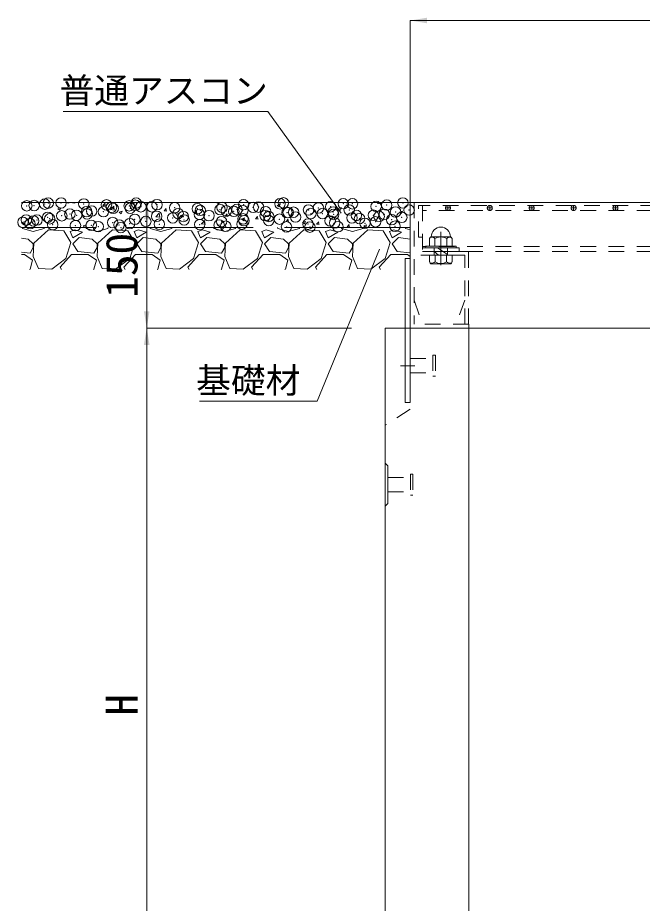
# Model space of a CAD drawing. Units: millimetres at full size. Extents: x 87398 to 114821, y -118528 to -105583.
# Drawn here: x 108032 to 108778, y -115047 to -113989 of the extents above; entities that cross this region are included whole.
import ezdxf
from ezdxf.enums import TextEntityAlignment as Align

# ---------------------------------------------------------------- set-up
doc = ezdxf.new("R2010")
doc.units = ezdxf.units.MM
doc.header["$LTSCALE"] = 25
doc.header["$PDMODE"] = 32
doc.header["$PDSIZE"] = 12.5
for name, pattern in [('CHAIN', [18.5, 12, -1.5, 3.5, -1.5]), ('DASHED', [7.5, 6, -1.5]), ('USER1', [1.35, 0.75, -0.6]), ('USER3', [1.35, 0.75, -0.6])]:
    doc.linetypes.add(name, pattern=pattern)
for name, color, linetype, lineweight in [('BT', 30, 'Continuous', 9), ('グレーチング', 7, 'USER1', 13), ('ハッチング', 7, 'Continuous', 5), ('受枠', 3, 'USER1', 9), ('基礎', 3, 'Continuous', 13), ('寸法線', 7, 'Continuous', 13), ('引出線', 4, 'Continuous', 13), ('本体', 2, 'Continuous', 9), ('ｲﾝｻｰﾄ', 3, 'USER3', 5)]:
    doc.layers.add(name, color=color, linetype=linetype, lineweight=lineweight)
doc.styles.add('ＭＳ ゴシック', font='')
doc.styles.get('ＭＳ ゴシック').set_extended_font_data('MS Gothic')

# ---------------------------------------------------------------- blocks, each defined once
blk = doc.blocks.new('filled_arrow')
at = {"color": 0, "linetype": 'Continuous', "lineweight": -2}
blk.add_solid([(7.5, 1.25), (0, 0), (7.5, -1.25)], dxfattribs=at)

msp = doc.modelspace()

# ---------------------------------------------------------------- linework, layer by layer
at = {"layer": 'BT'}
for p, q in [((108523.83, -114252.56), (108523.83, -114261.69)), ((108548.75, -114250.48), (108525.91, -114250.48)), ((108530.32, -114252.56), (108530.32, -114261.69)), ((108544.34, -114252.56), (108544.34, -114261.69)), ((108550.83, -114252.56), (108550.83, -114261.69)), ((108554.83, -114261.69), (108519.83, -114261.69)), ((108554.83, -114263.63), (108519.83, -114263.63)), ((108545.33, -114271.78), (108533.47, -114263.63)), ((108550.83, -114272.63), (108523.83, -114272.63)), ((108523.83, -114272.63), (108523.83, -114280.25)), ((108534.55, -114272.63), (108529.33, -114268.17)), ((108530.41, -114280.69), (108530.41, -114272.63)), ((108544.25, -114280.69), (108544.25, -114272.63)), ((108550.83, -114272.63), (108550.83, -114280.25)), ((108548.06, -114283.02), (108526.6, -114283.02))]:
    msp.add_line(p, q, dxfattribs=at)
at = {"layer": 'BT', "linetype": 'DASHED'}
for p, q in [((108529.33, -114272.63), (108529.33, -114263.63)), ((108545.33, -114272.63), (108545.33, -114263.63))]:
    msp.add_line(p, q, dxfattribs=at)
at = {"layer": 'BT'}
for centre, radius, start, end in [((108537.33, -114250.48), 11.42, 0, 180), ((108525.91, -114252.56), 2.08, 90, 180), ((108537.33, -114265.23), 14.48, 61.04954, 118.95046), ((108548.75, -114252.56), 2.08, 0, 90), ((108519.83, -114262.69), 1, 90, 180), ((108519.83, -114262.63), 1, 180, 270), ((108554.83, -114262.69), 1, 0, 90), ((108554.83, -114262.63), 1, 270, 0), ((108526.6, -114280.25), 2.77, 180, 270), ((108537.33, -114268.35), 14.15, 240.7011, 299.2989), ((108548.06, -114280.25), 2.77, 270, 0)]:
    msp.add_arc(centre, radius, start, end, dxfattribs=at)
for points in [[(108525.91, -114251.14), (108525.28, -114251.26), (108524.24, -114251.63), (108523.83, -114252.56)], [(108530.32, -114252.56), (108528.9, -114251.62), (108527.37, -114251.05), (108525.91, -114251.14)], [(108544.34, -114252.56), (108545.76, -114251.62), (108547.29, -114251.05), (108548.75, -114251.14)], [(108548.75, -114251.14), (108549.38, -114251.26), (108550.42, -114251.63), (108550.83, -114252.56)], [(108525.91, -114282.1), (108525.28, -114281.99), (108524.05, -114281.8), (108523.83, -114279.73)], [(108530.41, -114280.69), (108528.9, -114281.62), (108527.37, -114282.2), (108525.91, -114282.1)], [(108544.25, -114280.69), (108545.76, -114281.62), (108547.29, -114282.2), (108548.75, -114282.1)], [(108548.75, -114282.1), (108549.38, -114281.99), (108550.6, -114281.8), (108550.83, -114279.73)]]:
    msp.add_open_spline(points, degree=3, dxfattribs=at)
at = {"layer": 'グレーチング', "lineweight": 9}
for p, q in [((109030.83, -114213.13), (108510.83, -114213.13)), ((108510.83, -114251.13), (108510.83, -114213.13)), ((108515.33, -114213.13), (108515.33, -114268.13)), ((108545.83, -114213.13), (108545.83, -114219.13)), ((108595.83, -114213.13), (108595.83, -114219.13)), ((108645.83, -114213.13), (108645.83, -114219.13)), ((108695.83, -114213.13), (108695.83, -114219.13)), ((108745.83, -114213.13), (108745.83, -114219.13)), ((109026.33, -114219.13), (108515.33, -114219.13)), ((108548.83, -114216.13), (108542.83, -114216.13)), ((108598.83, -114216.13), (108592.83, -114216.13)), ((108648.83, -114216.13), (108642.83, -114216.13)), ((108698.83, -114216.13), (108692.83, -114216.13)), ((108748.83, -114216.13), (108742.83, -114216.13)), ((108510.83, -114251.13), (108515.33, -114251.13)), ((109026.33, -114262.13), (108515.33, -114262.13)), ((108515.33, -114263.63), (108559.33, -114263.63)), ((108559.33, -114263.63), (108559.33, -114268.13)), ((109026.33, -114268.13), (108515.33, -114268.13))]:
    msp.add_line(p, q, dxfattribs=at)
for centre in [(108545.83, -114216.13), (108595.83, -114216.13), (108645.83, -114216.13), (108695.83, -114216.13), (108745.83, -114216.13)]:
    msp.add_circle(centre, 3, dxfattribs=at)
at = {"layer": 'ハッチング'}
for p, q in [((108088.79, -114209.76), (108093.31, -114210.46)), ((108088.83, -114209.85), (108089.04, -114209.63)), ((108093.29, -114210.55), (108093.18, -114209.63)), ((108097.58, -114210.17), (108098.03, -114209.63)), ((108097.58, -114210.17), (108100.62, -114210.43)), ((108100.37, -114210.48), (108100.21, -114209.63)), ((108134.02, -114213.35), (108136.47, -114210.44)), ((108134.02, -114213.36), (108137.06, -114213.62)), ((108136.8, -114213.67), (108136.22, -114210.49)), ((108143.05, -114218.25), (108147, -114214.13)), ((108147.51, -114218.96), (108146.95, -114214.14)), ((108170.46, -114216.54), (108172.91, -114213.62)), ((108173.24, -114216.86), (108172.65, -114213.67)), ((108269.82, -114209.63), (108271.43, -114210.72)), ((108271.42, -114210.72), (108271.79, -114209.63)), ((108341.91, -114213.08), (108344.43, -114214.79)), ((108341.92, -114213.05), (108345.48, -114211.69)), ((108344.43, -114214.79), (108345.46, -114211.72)), ((108461.56, -114210.72), (108466.08, -114211.42)), ((108461.61, -114210.81), (108462.74, -114209.63)), ((108466.07, -114211.52), (108465.85, -114209.63)), ((108080.2, -114217.26), (108082.73, -114218.97)), ((108080.22, -114217.23), (108083.77, -114215.87)), ((108082.73, -114218.96), (108083.76, -114215.89)), ((108143, -114218.16), (108147.52, -114218.86)), ((108153.21, -114221.33), (108155.74, -114223.03)), ((108153.22, -114221.3), (108156.78, -114219.94)), ((108155.73, -114223.03), (108156.76, -114219.96)), ((108170.46, -114216.54), (108173.49, -114216.81)), ((108197.26, -114226.66), (108201.22, -114222.54)), ((108201.72, -114227.37), (108201.16, -114222.55)), ((108206.89, -114219.73), (108209.34, -114216.81)), ((108206.89, -114219.73), (108209.93, -114220)), ((108209.68, -114220.05), (108209.09, -114216.86)), ((108226.22, -114225.4), (108228.74, -114227.1)), ((108226.23, -114225.37), (108229.79, -114224)), ((108228.74, -114227.1), (108229.77, -114224.03)), ((108243.33, -114222.92), (108245.78, -114220)), ((108243.33, -114222.92), (108246.37, -114223.19)), ((108246.11, -114223.23), (108245.53, -114220.05)), ((108279.77, -114226.1), (108282.22, -114223.19)), ((108282.55, -114226.42), (108281.96, -114223.24)), ((108414.91, -114217.15), (108417.44, -114218.86)), ((108414.93, -114217.12), (108418.48, -114215.76)), ((108417.43, -114218.85), (108418.46, -114215.78)), ((108487.92, -114221.22), (108490.44, -114222.92)), ((108487.93, -114221.19), (108491.49, -114219.82)), ((108490.44, -114222.92), (108491.47, -114219.85)), ((108037.52, -114233.65), (108040.05, -114235.35)), ((108037.53, -114233.62), (108041.09, -114232.25)), ((108040.04, -114235.35), (108041.07, -114232.28)), ((108197.22, -114226.57), (108201.74, -114227.27)), ((108251.44, -114234.98), (108255.95, -114235.68)), ((108251.48, -114235.07), (108255.44, -114230.95)), ((108255.94, -114235.78), (108255.38, -114230.95)), ((108279.77, -114226.11), (108282.8, -114226.37)), ((108299.22, -114229.47), (108301.75, -114231.17)), ((108299.24, -114229.44), (108302.79, -114228.07)), ((108301.75, -114231.17), (108302.78, -114228.1)), ((108316.21, -114229.29), (108318.65, -114226.37)), ((108316.21, -114229.3), (108319.24, -114229.56)), ((108318.99, -114229.61), (108318.4, -114226.42)), ((108352.64, -114232.48), (108355.09, -114229.56)), ((108352.64, -114232.48), (108355.68, -114232.75)), ((108355.42, -114232.8), (108354.84, -114229.61)), ((108372.23, -114233.54), (108374.76, -114235.24)), ((108372.24, -114233.51), (108375.8, -114232.14)), ((108374.75, -114235.24), (108375.78, -114232.17)), ((108389.08, -114235.67), (108391.53, -114232.75)), ((108389.08, -114235.67), (108392.12, -114235.94)), ((108391.86, -114235.98), (108391.27, -114232.8)), ((108425.52, -114238.86), (108427.97, -114235.94)), ((108428.3, -114239.17), (108427.71, -114235.99)), ((108037.49, -114239.63), (108037.9, -114240.59)), ((108037.9, -114240.59), (108050.85, -114244.4)), ((108050.85, -114244.4), (108063.8, -114240.59)), ((108069.14, -114242.11), (108051.61, -114258.11)), ((108063.8, -114240.59), (108064.14, -114239.63)), ((108087.43, -114243.63), (108069.14, -114242.11)), ((108095.81, -114257.35), (108087.43, -114243.63)), ((108100.38, -114242.11), (108095.05, -114244.4)), ((108095.05, -114244.4), (108098.09, -114252.02)), ((108098.09, -114252.02), (108109.52, -114245.16)), ((108109.52, -114245.16), (108100.38, -114242.11)), ((108110.53, -114237.71), (108113.05, -114239.42)), ((108110.54, -114237.69), (108114.1, -114236.32)), ((108113.05, -114239.42), (108114.08, -114236.35)), ((108113.69, -114239.63), (108114.1, -114240.59)), ((108114.1, -114240.59), (108127.05, -114244.4)), ((108127.05, -114244.4), (108140, -114240.59)), ((108145.34, -114242.11), (108127.81, -114258.11)), ((108140, -114240.59), (108140.34, -114239.63)), ((108163.63, -114243.63), (108145.34, -114242.11)), ((108172.01, -114257.35), (108163.63, -114243.63)), ((108176.58, -114242.11), (108171.25, -114244.4)), ((108171.25, -114244.4), (108174.29, -114252.02)), ((108174.29, -114252.02), (108185.72, -114245.16)), ((108185.72, -114245.16), (108176.58, -114242.11)), ((108189.89, -114239.63), (108190.3, -114240.59)), ((108190.3, -114240.59), (108203.25, -114244.4)), ((108203.25, -114244.4), (108216.2, -114240.59)), ((108221.54, -114242.11), (108204.01, -114258.11)), ((108216.2, -114240.59), (108216.54, -114239.63)), ((108239.83, -114243.63), (108221.54, -114242.11)), ((108248.21, -114257.35), (108239.83, -114243.63)), ((108252.78, -114242.11), (108247.45, -114244.4)), ((108247.45, -114244.4), (108250.49, -114252.02)), ((108250.49, -114252.02), (108261.92, -114245.16)), ((108261.92, -114245.16), (108252.78, -114242.11)), ((108266.09, -114239.63), (108266.5, -114240.59)), ((108266.5, -114240.59), (108279.45, -114244.4)), ((108279.45, -114244.4), (108292.4, -114240.59)), ((108297.74, -114242.11), (108280.21, -114258.11)), ((108292.4, -114240.59), (108292.74, -114239.63)), ((108316.03, -114243.63), (108297.74, -114242.11)), ((108309.39, -114239.63), (108309.65, -114239.36)), ((108309.62, -114239.63), (108309.59, -114239.36)), ((108324.41, -114257.35), (108316.03, -114243.63)), ((108328.98, -114242.11), (108323.65, -114244.4)), ((108323.65, -114244.4), (108326.69, -114252.02)), ((108326.69, -114252.02), (108338.12, -114245.16)), ((108338.12, -114245.16), (108328.98, -114242.11)), ((108342.29, -114239.63), (108342.7, -114240.59)), ((108342.7, -114240.59), (108355.65, -114244.4)), ((108355.65, -114244.4), (108368.6, -114240.59)), ((108373.94, -114242.11), (108356.41, -114258.11)), ((108368.6, -114240.59), (108368.94, -114239.63)), ((108392.23, -114243.63), (108373.94, -114242.11)), ((108400.61, -114257.35), (108392.23, -114243.63)), ((108405.18, -114242.11), (108399.85, -114244.4)), ((108399.85, -114244.4), (108402.89, -114252.02)), ((108402.89, -114252.02), (108414.32, -114245.16)), ((108414.32, -114245.16), (108405.18, -114242.11)), ((108418.49, -114239.63), (108418.9, -114240.59)), ((108418.9, -114240.59), (108431.85, -114244.4)), ((108425.52, -114238.86), (108428.55, -114239.13)), ((108431.85, -114244.4), (108444.8, -114240.59)), ((108450.14, -114242.11), (108432.61, -114258.11)), ((108444.8, -114240.59), (108445.14, -114239.63)), ((108445.23, -114237.6), (108447.76, -114239.31)), ((108445.25, -114237.57), (108448.81, -114236.21)), ((108447.76, -114239.31), (108448.79, -114236.24)), ((108468.43, -114243.63), (108450.14, -114242.11)), ((108463.98, -114239.63), (108464.4, -114239.13)), ((108464.23, -114239.63), (108464.15, -114239.18)), ((108476.81, -114257.35), (108468.43, -114243.63)), ((108481.38, -114242.11), (108476.05, -114244.4)), ((108476.05, -114244.4), (108479.09, -114252.02)), ((108479.09, -114252.02), (108490.52, -114245.16)), ((108490.52, -114245.16), (108481.38, -114242.11)), ((108494.69, -114239.63), (108495.1, -114240.59)), ((108495.1, -114240.59), (108500.83, -114242.27)), ((108044.75, -114253.54), (108036.67, -114252.33)), ((108050.85, -114258.87), (108044.75, -114253.54)), ((108105.71, -114251.25), (108098.09, -114258.87)), ((108120.95, -114253.54), (108105.71, -114251.25)), ((108127.05, -114258.87), (108120.95, -114253.54)), ((108181.91, -114251.25), (108174.29, -114258.87)), ((108197.15, -114253.54), (108181.91, -114251.25)), ((108203.25, -114258.87), (108197.15, -114253.54)), ((108258.11, -114251.25), (108250.49, -114258.87)), ((108273.35, -114253.54), (108258.11, -114251.25)), ((108279.45, -114258.87), (108273.35, -114253.54)), ((108334.31, -114251.25), (108326.69, -114258.87)), ((108349.55, -114253.54), (108334.31, -114251.25)), ((108355.65, -114258.87), (108349.55, -114253.54)), ((108410.51, -114251.25), (108402.89, -114258.87)), ((108425.75, -114253.54), (108410.51, -114251.25)), ((108431.85, -114258.87), (108425.75, -114253.54)), ((108486.71, -114251.25), (108479.09, -114258.87)), ((108500.83, -114253.37), (108486.71, -114251.25)), ((108047.04, -114270.3), (108050.85, -114263.45)), ((108051.61, -114258.11), (108050.85, -114274.11)), ((108050.85, -114263.45), (108050.85, -114258.87)), ((108089.71, -114276.4), (108095.81, -114257.35)), ((108098.09, -114258.87), (108104.19, -114268.02)), ((108123.24, -114270.3), (108127.05, -114263.45)), ((108127.81, -114258.11), (108127.05, -114274.11)), ((108127.05, -114263.45), (108127.05, -114258.87)), ((108165.91, -114276.4), (108172.01, -114257.35)), ((108174.29, -114258.87), (108180.39, -114268.02)), ((108199.44, -114270.3), (108203.25, -114263.45)), ((108204.01, -114258.11), (108203.25, -114274.11)), ((108203.25, -114263.45), (108203.25, -114258.87)), ((108242.11, -114276.4), (108248.21, -114257.35)), ((108250.49, -114258.87), (108256.59, -114268.02)), ((108275.64, -114270.3), (108279.45, -114263.45)), ((108280.21, -114258.11), (108279.45, -114274.11)), ((108279.45, -114263.45), (108279.45, -114258.87)), ((108318.31, -114276.4), (108324.41, -114257.35)), ((108326.69, -114258.87), (108332.79, -114268.02)), ((108351.84, -114270.3), (108355.65, -114263.45)), ((108356.41, -114258.11), (108355.65, -114274.11)), ((108355.65, -114263.45), (108355.65, -114258.87)), ((108394.51, -114276.4), (108400.61, -114257.35)), ((108402.89, -114258.87), (108408.99, -114268.02)), ((108428.04, -114270.3), (108431.85, -114263.45)), ((108432.61, -114258.11), (108431.85, -114274.11)), ((108431.85, -114263.45), (108431.85, -114258.87)), ((108470.71, -114276.4), (108476.81, -114257.35)), ((108479.09, -114258.87), (108485.19, -114268.02)), ((108036.67, -114269.06), (108047.04, -114270.3)), ((108036.67, -114271.83), (108040.18, -114271.83)), ((108040.18, -114271.83), (108050.09, -114278.69)), ((108050.85, -114274.11), (108056.95, -114288.59)), ((108072.95, -114289.35), (108089.71, -114276.4)), ((108082.85, -114287.07), (108096.57, -114271.83)), ((108096.57, -114271.83), (108116.38, -114271.83)), ((108104.19, -114268.02), (108123.24, -114270.3)), ((108116.38, -114271.83), (108126.29, -114278.69)), ((108127.05, -114274.11), (108133.15, -114288.59)), ((108149.15, -114289.35), (108165.91, -114276.4)), ((108159.05, -114287.07), (108172.77, -114271.83)), ((108172.77, -114271.83), (108192.58, -114271.83)), ((108180.39, -114268.02), (108199.44, -114270.3)), ((108192.58, -114271.83), (108202.49, -114278.69)), ((108203.25, -114274.11), (108209.35, -114288.59)), ((108225.35, -114289.35), (108242.11, -114276.4)), ((108235.25, -114287.07), (108248.97, -114271.83)), ((108248.97, -114271.83), (108268.78, -114271.83)), ((108256.59, -114268.02), (108275.64, -114270.3)), ((108268.78, -114271.83), (108278.69, -114278.69)), ((108279.45, -114274.11), (108285.55, -114288.59)), ((108301.55, -114289.35), (108318.31, -114276.4)), ((108311.45, -114287.07), (108325.17, -114271.83)), ((108325.17, -114271.83), (108344.98, -114271.83)), ((108332.79, -114268.02), (108351.84, -114270.3)), ((108344.98, -114271.83), (108354.89, -114278.69)), ((108355.65, -114274.11), (108361.75, -114288.59)), ((108377.75, -114289.35), (108394.51, -114276.4)), ((108387.65, -114287.07), (108401.37, -114271.83)), ((108401.37, -114271.83), (108421.18, -114271.83)), ((108408.99, -114268.02), (108428.04, -114270.3)), ((108421.18, -114271.83), (108431.09, -114278.69)), ((108431.85, -114274.11), (108437.95, -114288.59)), ((108453.95, -114289.35), (108470.71, -114276.4)), ((108463.85, -114287.07), (108477.57, -114271.83)), ((108477.57, -114271.83), (108497.38, -114271.83)), ((108485.19, -114268.02), (108500.83, -114269.89)), ((108497.38, -114271.83), (108500.83, -114274.21)), ((108050.09, -114278.69), (108047.04, -114289.35)), ((108056.95, -114288.59), (108072.95, -114289.35)), ((108084.35, -114289.63), (108082.85, -114287.07)), ((108126.29, -114278.69), (108123.24, -114289.35)), ((108133.15, -114288.59), (108149.15, -114289.35)), ((108160.55, -114289.63), (108159.05, -114287.07)), ((108202.49, -114278.69), (108199.44, -114289.35)), ((108209.35, -114288.59), (108225.35, -114289.35)), ((108236.75, -114289.63), (108235.25, -114287.07)), ((108278.69, -114278.69), (108275.64, -114289.35)), ((108285.55, -114288.59), (108301.55, -114289.35)), ((108312.95, -114289.63), (108311.45, -114287.07)), ((108354.89, -114278.69), (108351.84, -114289.35)), ((108361.75, -114288.59), (108377.75, -114289.35)), ((108389.15, -114289.63), (108387.65, -114287.07)), ((108431.09, -114278.69), (108428.04, -114289.35)), ((108437.95, -114288.59), (108453.95, -114289.35)), ((108465.35, -114289.63), (108463.85, -114287.07)), ((108047.04, -114289.35), (108046.51, -114289.63)), ((108123.24, -114289.35), (108122.71, -114289.63)), ((108199.44, -114289.35), (108198.91, -114289.63)), ((108275.64, -114289.35), (108275.11, -114289.63)), ((108351.84, -114289.35), (108351.31, -114289.63)), ((108428.04, -114289.35), (108427.51, -114289.63))]:
    msp.add_line(p, q, dxfattribs=at)
for p in [(108068.74, -114210.38), (108084, -114210.19), (108173.78, -114210.31), (108349.44, -114210.11), (108492.03, -114210.15), (108043.09, -114213.63), (108051.89, -114213.27), (108064.6, -114211.59), (108111.11, -114211.34), (108114.53, -114220.48), (108120.59, -114219.9), (108134.52, -114220.67), (108138.23, -114212.49), (108144.16, -114215.39), (108146.25, -114216.65), (108165.35, -114213.63), (108166.6, -114216.44), (108172.64, -114212.84), (108179.32, -114214.77), (108192.47, -114214.78), (108198.56, -114212.24), (108219.59, -114215.92), (108246.71, -114217.07), (108250.15, -114219.11), (108273.82, -114218.21), (108276.23, -114215.54), (108281.32, -114219.62), (108290.19, -114220.28), (108294.03, -114217.94), (108300.94, -114219.36), (108301.89, -114212.29), (108313.27, -114215.41), (108319.81, -114215.19), (108328.06, -114220.51), (108345.36, -114211.19), (108361.61, -114221.26), (108379.4, -114218.56), (108391.24, -114216.18), (108405.78, -114214.75), (108408.75, -114221.12), (108420.86, -114211.09), (108427.99, -114218.58), (108431.87, -114211.17), (108460.07, -114214.36), (108472.79, -114212.69), (108483.29, -114221.02), (108499.52, -114218.7), (108042.47, -114230.54), (108051.24, -114231.63), (108055.28, -114230.65), (108068.13, -114227.29), (108070.48, -114229.1), (108084.9, -114225.56), (108094.51, -114223.48), (108102.56, -114224.87), (108115.28, -114223.2), (108172.02, -114229.75), (108198.1, -114226.18), (108217.28, -114228.05), (108223.76, -114222.92), (108229.99, -114226.37), (108230.94, -114230.45), (108249.23, -114223.84), (108260.56, -114225.36), (108301.27, -114229.2), (108302.36, -114231.43), (108327.66, -114225.39), (108331.99, -114226.35), (108331.99, -114231.22), (108344.71, -114229.55), (108353.74, -114221.81), (108355.18, -114221.65), (108363.95, -114227.02), (108382.3, -114222.8), (108396.03, -114222.79), (108405.17, -114231.66), (108409.41, -114223.94), (108431.25, -114228.08), (108436.53, -114225.09), (108440.27, -114228.87), (108456.91, -114224.83), (108463.65, -114226.23), (108469.89, -114223.78), (108478.66, -114230.19), (108490.77, -114227.38), (108038.52, -114233.31), (108046.99, -114235.01), (108074.1, -114236.15), (108101.22, -114237.3), (108119.98, -114236.81), (108128.34, -114238.44), (108145.64, -114233.56), (108153.24, -114236.48), (108155.46, -114239.59), (108165.95, -114234.81), (108185.19, -114232.27), (108201.31, -114235.53), (108249.53, -114236.03), (108272.73, -114236.52), (108275.61, -114232.45), (108280.67, -114237.98), (108299.91, -114235.45), (108353.12, -114238.72), (108378.78, -114235.47), (108381.01, -114239.04), (108410.64, -114233.95), (108414.62, -114238.62), (108446.71, -114234.4), (108459.42, -114232.72), (108482.67, -114237.93)]:
    msp.add_point(p, dxfattribs=at)
at = {"layer": '受枠', "linetype": 'Continuous'}
for p, q in [((108500.83, -114209.63), (109040.83, -114209.63)), ((108500.83, -114448.63), (108500.83, -114209.63)), ((108494.83, -114276.63), (108494.83, -114448.63)), ((108500.83, -114276.63), (108494.83, -114276.63)), ((109040.83, -114359.63), (108500.83, -114359.63)), ((108494.83, -114448.63), (108500.83, -114448.63))]:
    msp.add_line(p, q, dxfattribs=at)
at = {"layer": '受枠'}
for p, q in [((108505.33, -114209.63), (108505.33, -114355.13)), ((108570.33, -114268.13), (108505.33, -114268.13)), ((108565.83, -114272.63), (108505.33, -114272.63)), ((108565.83, -114355.13), (108565.83, -114272.63)), ((108570.33, -114355.13), (108570.33, -114268.13)), ((108505.33, -114326.13), (108515.33, -114355.13)), ((108565.83, -114326.13), (108555.83, -114355.13)), ((108570.83, -114355.13), (108505.33, -114355.13)), ((108570.83, -114355.13), (108570.83, -114359.63))]:
    msp.add_line(p, q, dxfattribs=at)
at = {"layer": '受枠', "linetype": 'CHAIN'}
for p, q in [((108537.33, -114284.38), (108537.33, -114244.59)), ((108489.16, -114404.63), (108506.49, -114404.63))]:
    msp.add_line(p, q, dxfattribs=at)
at = {"layer": '基礎'}
msp.add_line((108036.67, -114209.63), (108500.83, -114209.63), dxfattribs=at)
at = {"layer": '基礎', "linetype": 'DASHED', "lineweight": 15}
msp.add_line((108500.83, -114239.63), (108036.67, -114239.63), dxfattribs=at)
at = {"layer": '寸法線'}
for p, q in [((108500.83, -113992.26), (109040.83, -113992.26)), ((108500.83, -114214.23), (108500.83, -113992.26)), ((108186.27, -114209.63), (108186.27, -114359.63)), ((108186.27, -114359.63), (108186.27, -115259.63)), ((108430.83, -114359.63), (108186.27, -114359.63)), ((108430.83, -114359.63), (108186.27, -114359.63))]:
    msp.add_line(p, q, dxfattribs=at)
at = {"layer": '引出線', "lineweight": 9}
for points in [[(108418.55, -114222.37), (108330.83, -114100.94), (108086.52, -114100.94)], [(108464.25, -114265.22), (108389.64, -114447.07), (108249.44, -114447.07)]]:
    msp.add_lwpolyline(points, dxfattribs=at)
at = {"layer": '本体', "lineweight": 20}
for p, q in [((108470.83, -115809.63), (108470.83, -114359.63)), ((108570.83, -114359.63), (108470.83, -114359.63)), ((108500.83, -114359.63), (109040.83, -114359.63)), ((108570.83, -115165.6), (108570.83, -114359.63))]:
    msp.add_line(p, q, dxfattribs=at)
at = {"layer": '本体', "linetype": 'USER3'}
for p, q in [((108500.83, -114359.63), (108500.83, -114456.63)), ((108500.83, -114456.63), (108470.83, -114475.63))]:
    msp.add_line(p, q, dxfattribs=at)
at = {"layer": '本体'}
for p, q in [((108474.03, -114524.13), (108470.83, -114520.93)), ((108474.03, -114524.13), (108474.03, -114569.13)), ((108474.03, -114569.13), (108470.83, -114572.33))]:
    msp.add_line(p, q, dxfattribs=at)
at = {"layer": 'ｲﾝｻｰﾄ'}
for p, q in [((108527.83, -114392.13), (108527.83, -114417.13)), ((108527.83, -114392.13), (108530.83, -114392.13)), ((108530.83, -114392.13), (108530.83, -114417.13)), ((108500.83, -114396.13), (108527.83, -114396.13)), ((108500.83, -114413.13), (108527.83, -114413.13)), ((108527.83, -114417.13), (108530.83, -114417.13)), ((108474.03, -114538.13), (108501.03, -114538.13)), ((108474.03, -114538.13), (108474.03, -114555.13)), ((108501.03, -114534.13), (108501.03, -114559.13)), ((108501.03, -114534.13), (108504.03, -114534.13)), ((108504.03, -114534.13), (108504.03, -114559.13)), ((108474.03, -114555.13), (108501.03, -114555.13)), ((108501.03, -114559.13), (108504.03, -114559.13))]:
    msp.add_line(p, q, dxfattribs=at)

# ---------------------------------------------------------------- block references
at = {"layer": '寸法線', "xscale": 2.67, "yscale": 2.67}
msp.add_blockref('filled_arrow', (108500.83, -113992.26), dxfattribs=at)
for p, rotation in [((108186.27, -114209.63), 270), ((108186.27, -114359.63), 90), ((108186.27, -114359.63), 270)]:
    msp.add_blockref('filled_arrow', p, dxfattribs=dict(at, rotation=rotation))
at = {"layer": '引出線', "lineweight": 9, "xscale": 0.133, "yscale": 0.133}
for p, rotation in [((108418.55, -114222.37), 125.8), ((108464.25, -114265.22), 247.7)]:
    msp.add_blockref('filled_arrow', p, dxfattribs=dict(at, rotation=rotation))

# ---------------------------------------------------------------- texts
at = {"layer": '寸法線', "style": 'ＭＳ ゴシック'}
for s, p in [('150', (108156.27, -114284.63)), ('H', (108156.27, -114809.63))]:
    msp.add_text(s, height=37.98, rotation=90, dxfattribs=at).set_placement(p, align=Align.MIDDLE_CENTER)
at = {"layer": '引出線', "style": 'ＭＳ ゴシック'}
for s, p in [('普通アスコン', (108330.83, -114060.75)), ('基礎材', (108369.64, -114406.88))]:
    msp.add_text(s, height=30.38, dxfattribs=at).set_placement(p, align=Align.TOP_RIGHT)

doc.saveas('drawing.dxf')
